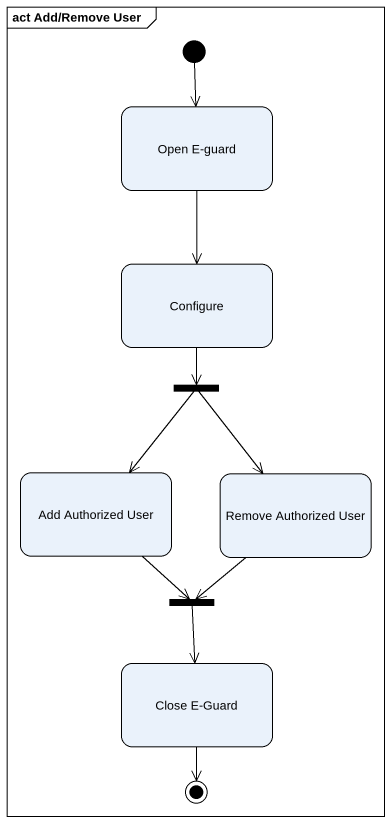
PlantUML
@startuml
mainframe act Add/Remove User
hide empty description
state "Open E-guard" as Open_E_guard
state Configure
state fork1 <<fork>>
state "Add Authorized User" as Add_Authorized_User
state "Remove Authorized User" as Remove_Authorized_User
state fork2 <<join>>
state "Close E-Guard" as Close_E_Guard
[*] --> Open_E_guard
Open_E_guard --> Configure
Configure --> fork1
fork1 --> Add_Authorized_User
fork1 --> Remove_Authorized_User
Add_Authorized_User --> fork2
Remove_Authorized_User --> fork2
fork2 --> Close_E_Guard
Close_E_Guard --> [*]
@enduml
